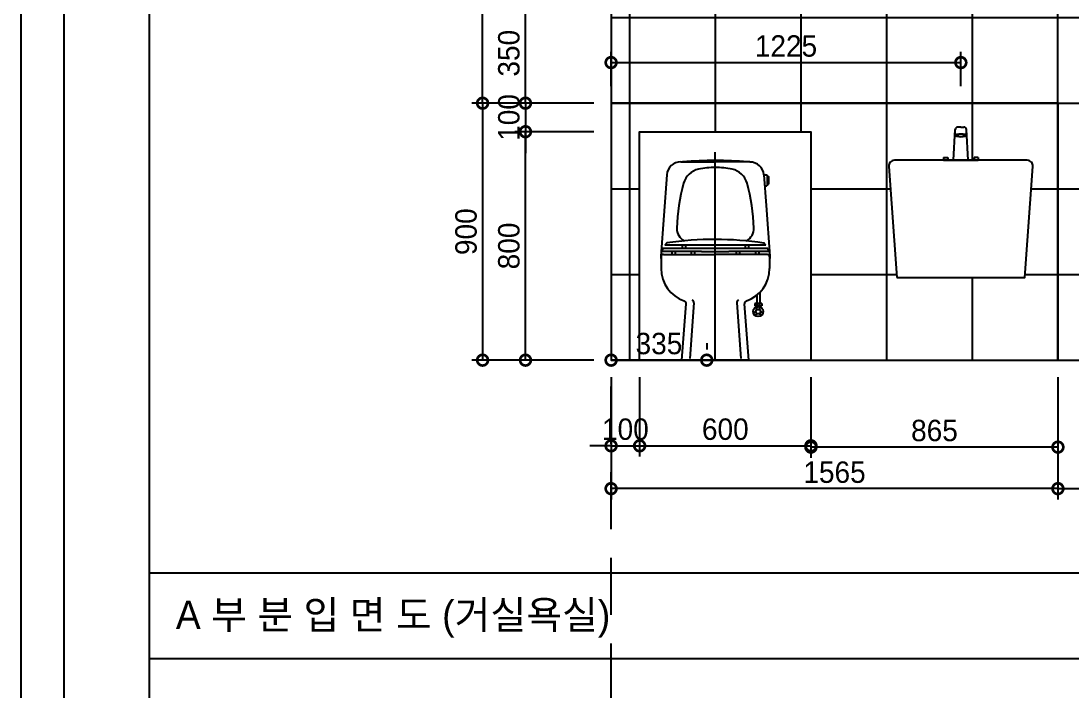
# Model space of a CAD drawing. Header units: inches. Extents: x 88414 to 587042, y -693500 to 27778.
# Drawn here: x 154536 to 158214, y -12120 to -9773 of the extents above; entities that cross this region are included whole.
import ezdxf
from ezdxf.enums import TextEntityAlignment as Align

# ---------------------------------------------------------------- set-up
doc = ezdxf.new("R2010")
doc.units = ezdxf.units.IN
doc.header["$LTSCALE"] = 50
doc.header["$MEASUREMENT"] = 0
doc.linetypes.add('DH-HID2', pattern=[1.2, 0.8, -0.4])
for name, color, linetype in [('0-ELC TEXT', 7, 'Continuous'), ('02-WAL', 2, 'Continuous'), ('03-WAL NEW', 3, 'Continuous'), ('06-LIGHT', 4, 'Continuous'), ('07-DIM', 5, 'Continuous'), ('08-HAT', 8, 'Continuous'), ('3.기호.계단선', 30, 'Continuous'), ('CO-BATH', 6, 'Continuous'), ('F-SYM', 7, 'Continuous'), ('FORM(YOURNAME)-11', 1, 'Continuous'), ('HA', 7, 'Continuous'), ('면적', 3, 'Continuous')]:
    doc.layers.add(name, color=color, linetype=linetype)
doc.styles.add('YOURNAME', font='HY울릉도M.TTF')
doc.styles.add('스타일1', font='HY울릉도M.TTF')
doc.styles.add('코레일둥고', font='Korail_Round_Gothic_Medium.ttf')
doc.dimstyles.new('30', dxfattribs={"dimscale": 30, "dimtxt": 2.5, "dimasz": 2.5, "dimexe": 1.25, "dimexo": 2, "dimtad": 1, "dimdec": 0, "dimtxsty": '스타일1', "dimblk": 'DOTSMALL', "dimcen": 2.5, "dimclrd": 1, "dimclre": 1, "dimclrt": 7, "dimadec": 0, "dimazin": 0, "dimtfac": 1, "dimtdec": 0, "dimtix": 1, "dimtmove": 0, "dimatfit": 3, "dimldrblk": 'DOTSMALL', "dimfxl": 0, "dimarcsym": 0})
pattern_1 = [(0, (158168.25, -10060.75), (0, 300), [])]
pattern_2 = [(90, (158168.25, -10060.75), (-300, 2e-14), [])]

# ---------------------------------------------------------------- blocks, each defined once
blk = doc.blocks.new('FORM-PLAN')
at = {"layer": 'Defpoints', "color": 158}
for points in [[(-71444, -2285), (10556, -2285), (10556, 55115), (-71444, 55115)], [(-69444, 53115), (-64, 53115), (-64, 1215), (-69444, 1215)]]:
    blk.add_lwpolyline(points, close=True, dxfattribs=at)
at = {"layer": 'FORM(YOURNAME)-11', "color": 250}
blk.add_lwpolyline([(-72444, -3285), (11556, -3285), (11556, 56115), (-72444, 56115)], close=True, dxfattribs=at)
at = {"layer": 'FORM(YOURNAME)-11', "color": 3, "style": 'YOURNAME'}
for tag, height, p in [('1', 450, (9905, 18188)), ('2', 450, (9905, 17544)), ('3', 450, (9905, 16257)), ('4', 450, (9905, 14326)), ('5', 515, (9905, 12009)), ('6', 515, (9905, 9757)), ('7', 515, (9905, 7504)), ('8', 515, (9905, 5252)), ('9', 515, (9905, 2999)), ('10', 515, (5655, 811)), ('11', 515, (9905, 747)), ('12', 515, (5655, -1441)), ('13', 515, (9905, -1441))]:
    blk.add_attdef(tag, text='', height=height, dxfattribs=at).set_placement(p, align=Align.MIDDLE_RIGHT)
blk = doc.blocks.new('*U460')
at = {"layer": 'F-SYM', "xscale": 0.15, "yscale": 0.15, "zscale": 0.15}
blk.add_blockref('FORM-PLAN', (165403.1, -16081.8), dxfattribs=at)
blk = doc.blocks.new('A$C1B8B0607')
at = {"layer": 'HA', "color": 8, "linetype": 'Continuous', "ltscale": 25}
blk.add_line((460, 0), (460, 727.9), dxfattribs=at)
at = {"layer": 'HA', "color": 6, "linetype": 'Continuous', "ltscale": 25}
for p, q in [((338.9, 694.3), (460, 694.3)), ((581.1, 694.3), (460, 694.3)), ((290.1, 648.9), (268.9, 364)), ((634.9, 649.1), (629.9, 649.1)), ((629.9, 648.9), (637.9, 541.8)), ((634.9, 649.1), (640.1, 649)), ((640.1, 649), (641.8, 647.4)), ((641.8, 647.4), (641.5, 611.9)), ((641.7, 644.7), (644.8, 644.6)), ((644.8, 644.6), (646.4, 643)), ((646.4, 643), (646.2, 616.1)), ((634.6, 610.5), (632.9, 608.3)), ((634.6, 610.5), (640, 610.4)), ((641.5, 611.9), (640, 610.4)), ((641.5, 614.6), (644.5, 614.5)), ((644.5, 614.5), (646.2, 616.1)), ((637.9, 541.8), (651.1, 364)), ((411.6, 380.2), (271, 380.2)), ((411.6, 390.8), (276, 390.8)), ((278, 370), (460, 370)), ((278, 370), (460, 370)), ((636.6, 402.3), (283.4, 402.3)), ((307.3, 380.2), (307.3, 370)), ((319, 380.2), (319, 370)), ((343.9, 402.3), (343.9, 390.8)), ((355.6, 402.3), (355.6, 390.8)), ((375.6, 380.2), (375.6, 370)), ((387.2, 380.2), (387.2, 370)), ((507.5, 390.8), (411.6, 390.8)), ((411.6, 380.2), (507.5, 380.2)), ((642, 370), (460, 370)), ((642, 370), (460, 370)), ((644, 390.8), (507.5, 390.8)), ((649, 380.2), (507.5, 380.2)), ((532.8, 380.2), (532.8, 370)), ((544.4, 380.2), (544.4, 370)), ((564.4, 402.3), (564.4, 390.8)), ((576.1, 402.3), (576.1, 390.8)), ((601, 380.2), (601, 370)), ((612.7, 380.2), (612.7, 370)), ((268.9, 364), (270, 346)), ((270, 362), (270, 320.8)), ((651.1, 364), (650, 346)), ((650, 362), (650, 320.8)), ((605.4, 227.5), (605.4, 197.9)), ((616.1, 237.3), (616.1, 197.9)), ((343, 0), (358.1, 197)), ((384.7, 200.3), (370.4, 6)), ((535.3, 200.3), (549.6, 6)), ((577, 0), (561.9, 197)), ((623.1, 197.9), (598.7, 197.9)), ((598.7, 197.9), (598.7, 190.4)), ((623.1, 190.4), (598.7, 190.4)), ((605.4, 190.4), (605.4, 187)), ((606.3, 190.4), (606.3, 197.9)), ((615.1, 190.4), (615.1, 197.9)), ((616.1, 190.4), (616.1, 186.5)), ((623.1, 197.9), (623.1, 190.4)), ((577, 0), (343, 0))]:
    blk.add_line(p, q, dxfattribs=at)
for radius in [17.6, 7.81]:
    blk.add_circle((610, 170), radius, dxfattribs=at)
for centre, radius, start, end in [((461.6, -770.8), 1470, 90.0609, 94.4856), ((458.4, -770.8), 1470, 89.9408, 90.0592), ((461.6, -770.8), 1470, 89.9408, 90.0592), ((458.4, -770.8), 1470, 85.5144, 89.9391), ((338.9, 645.4), 48.9, 90, 175.8771), ((346.9, 690.8), 3.92, 94.4856, 119.9222), ((414.9, 601.5), 68.6, 101.5389, 164.8158), ((460, 380.7), 293.9, 90, 101.5413), ((460, 380.7), 294, 90.0054, 101.5389), ((460, 380.6), 294, 78.4627, 90), ((460, 380.7), 294, 78.4611, 89.9946), ((505.1, 601.5), 68.6, 15.1842, 78.4611), ((573.1, 690.8), 3.92, 60.0778, 85.5144), ((581.1, 644.6), 49.3, 5.0549, 90), ((1010.8, 439.8), 686, 164.8158, 178.0859), ((-90.8, 439.8), 686, 1.9141, 15.1842), ((374.1, 461.1), 49, 178.0859, 242.0862), ((545.9, 461.1), 49, 298.9728, 1.9141), ((362.2, 343.6), 98.3, 137.1317, 143.3151), ((459, -741.3), 1164.1, 81.542, 98.3393), ((557.8, 343.6), 98.3, 36.6849, 42.5888), ((278, 362.1), 7.97, 90, 180.4279), ((362.2, 343.6), 98.3, 151.2667, 158.0974), ((642, 362.1), 7.94, 359.1442, 90), ((557.8, 343.6), 98.3, 21.9025, 28.7333), ((390, 320.8), 120, 179.9996, 251.2064), ((530, 320.8), 120, 288.7936, 0.0004), ((348.1, 197.8), 10, 355.6201, 71.2064), ((374.8, 202.1), 10, 349.7755, 62.8711), ((545.2, 202.1), 10, 117.1289, 190.2245), ((571.9, 197.8), 10, 108.7936, 184.38), ((610, 182.9), 4.74, 357.4414, 182.5649), ((598.8, 163.6), 4.74, 117.4414, 302.5649), ((589.3, 182), 16, 297.4414, 2.5649), ((610, 146.1), 16, 57.4414, 122.5649), ((630.7, 182), 16, 177.4414, 242.5649), ((621.2, 163.6), 4.74, 237.4414, 62.5649)]:
    blk.add_arc(centre, radius, start, end, dxfattribs=at)
blk = doc.blocks.new('_DOTSMALL')
at = {"color": 0, "linetype": 'ByBlock', "const_width": 0.5}
blk.add_lwpolyline([(-0.0625, 0, 1), (0.0625, 0, 1)], format="xyb", close=True, dxfattribs=at)
blk = doc.blocks.new('*D437')
at = {"layer": '07-DIM', "color": 1, "lineweight": -2}
for p, q in [((158168.2, -11020.8), (158168.2, -11448.2)), ((158918.2, -11020.8), (158918.2, -11448.2)), ((158168.2, -11410.8), (158918.2, -11410.8))]:
    blk.add_line(p, q, dxfattribs=at)
at = {"layer": 'Defpoints', "color": 0}
for p in [(158168.2, -10960.8), (158918.2, -10960.8), (158918.2, -11410.8)]:
    blk.add_point(p, dxfattribs=at)
at = {"layer": '07-DIM', "color": 1, "lineweight": -2, "xscale": 75, "yscale": 75, "zscale": 75, "rotation": 180}
blk.add_blockref('_DOTSMALL', (158168.2, -11410.8), dxfattribs=at)
at = {"layer": '07-DIM', "color": 1, "lineweight": -2, "xscale": 75, "yscale": 75, "zscale": 75}
blk.add_blockref('_DOTSMALL', (158918.2, -11410.8), dxfattribs=at)
at = {"layer": '07-DIM', "color": 7, "insert": (158543.2, -11353), "char_height": 75, "attachment_point": 5, "style": '스타일1'}
blk.add_mtext('750', dxfattribs=at)
blk = doc.blocks.new('*D402')
at = {"layer": '07-DIM', "color": 1, "lineweight": -2}
for p, q in [((157303.2, -11020.8), (157303.2, -11302.9)), ((158168.2, -11020.8), (158168.2, -11302.9)), ((158168.2, -11265.4), (157303.2, -11265.4))]:
    blk.add_line(p, q, dxfattribs=at)
at = {"layer": 'Defpoints', "color": 0}
for p in [(157303.2, -10960.8), (158168.2, -10960.8), (157303.2, -11265.4)]:
    blk.add_point(p, dxfattribs=at)
at = {"layer": '07-DIM', "color": 1, "lineweight": -2, "xscale": 75, "yscale": 75, "zscale": 75, "rotation": 180}
blk.add_blockref('_DOTSMALL', (157303.2, -11265.4), dxfattribs=at)
at = {"layer": '07-DIM', "color": 1, "lineweight": -2, "xscale": 75, "yscale": 75, "zscale": 75}
blk.add_blockref('_DOTSMALL', (158168.2, -11265.4), dxfattribs=at)
at = {"layer": '07-DIM', "color": 7, "insert": (157735.8, -11207.6), "char_height": 75, "attachment_point": 5, "style": '스타일1'}
blk.add_mtext('865', dxfattribs=at)
blk = doc.blocks.new('*D438')
at = {"layer": '07-DIM', "color": 1, "lineweight": -2}
for p, q in [((156603.2, -11020.8), (156603.2, -11448.3)), ((158168.2, -11020.8), (158168.2, -11448.3)), ((158168.2, -11410.8), (156603.2, -11410.8))]:
    blk.add_line(p, q, dxfattribs=at)
at = {"layer": 'Defpoints', "color": 0}
for p in [(156603.2, -10960.8), (158168.2, -10960.8), (156603.2, -11410.8)]:
    blk.add_point(p, dxfattribs=at)
at = {"layer": '07-DIM', "color": 1, "lineweight": -2, "xscale": 75, "yscale": 75, "zscale": 75, "rotation": 180}
blk.add_blockref('_DOTSMALL', (156603.2, -11410.8), dxfattribs=at)
at = {"layer": '07-DIM', "color": 1, "lineweight": -2, "xscale": 75, "yscale": 75, "zscale": 75}
blk.add_blockref('_DOTSMALL', (158168.2, -11410.8), dxfattribs=at)
at = {"layer": '07-DIM', "color": 7, "insert": (157385.8, -11353.6), "char_height": 75, "attachment_point": 5, "style": '스타일1'}
blk.add_mtext('1565', dxfattribs=at)
blk = doc.blocks.new('*D441')
at = {"layer": '07-DIM', "color": 1, "lineweight": -2}
for p, q in [((156603.2, -11020.8), (156603.2, -11298.2)), ((156703.2, -11020.8), (156703.2, -11298.2)), ((156603.2, -11260.8), (156528.2, -11260.8)), ((156603.2, -11260.8), (156703.2, -11260.8)), ((156703.2, -11260.8), (156778.2, -11260.8))]:
    blk.add_line(p, q, dxfattribs=at)
at = {"layer": 'Defpoints', "color": 0}
for p in [(156603.2, -10960.8), (156703.2, -10960.8), (156703.2, -11260.8)]:
    blk.add_point(p, dxfattribs=at)
at = {"layer": '07-DIM', "color": 1, "lineweight": -2, "xscale": 75, "yscale": 75, "zscale": 75}
blk.add_blockref('_DOTSMALL', (156603.2, -11260.8), dxfattribs=at)
at = {"layer": '07-DIM', "color": 1, "lineweight": -2, "xscale": 75, "yscale": 75, "zscale": 75, "rotation": 180}
blk.add_blockref('_DOTSMALL', (156703.2, -11260.8), dxfattribs=at)
at = {"layer": '07-DIM', "color": 7, "insert": (156653.2, -11203), "char_height": 75, "attachment_point": 5, "style": '스타일1'}
blk.add_mtext('100', dxfattribs=at)
blk = doc.blocks.new('*D403')
at = {"layer": '07-DIM', "color": 1, "lineweight": -2}
for p, q in [((156703.2, -11020.8), (156703.2, -11298.3)), ((157303.2, -11020.8), (157303.2, -11298.3)), ((156703.2, -11260.8), (157303.2, -11260.8))]:
    blk.add_line(p, q, dxfattribs=at)
at = {"layer": 'Defpoints', "color": 0}
for p in [(156703.2, -10960.8), (157303.2, -10960.8), (157303.2, -11260.8)]:
    blk.add_point(p, dxfattribs=at)
at = {"layer": '07-DIM', "color": 1, "lineweight": -2, "xscale": 75, "yscale": 75, "zscale": 75, "rotation": 180}
blk.add_blockref('_DOTSMALL', (156703.2, -11260.8), dxfattribs=at)
at = {"layer": '07-DIM', "color": 1, "lineweight": -2, "xscale": 75, "yscale": 75, "zscale": 75}
blk.add_blockref('_DOTSMALL', (157303.2, -11260.8), dxfattribs=at)
at = {"layer": '07-DIM', "color": 7, "insert": (157003.2, -11203), "char_height": 75, "attachment_point": 5, "style": '스타일1'}
blk.add_mtext('600', dxfattribs=at)
blk = doc.blocks.new('*D418')
at = {"layer": '07-DIM', "color": 1, "lineweight": -2}
for p, q in [((156543.3, -10060.8), (156115.7, -10060.8)), ((156153.2, -10060.8), (156153.2, -10960.8)), ((156543.3, -10960.8), (156115.7, -10960.8))]:
    blk.add_line(p, q, dxfattribs=at)
at = {"layer": 'Defpoints', "color": 0}
for p in [(156603.3, -10060.8), (156153.2, -10960.8), (156603.3, -10960.8)]:
    blk.add_point(p, dxfattribs=at)
at = {"layer": '07-DIM', "color": 1, "lineweight": -2, "xscale": 75, "yscale": 75, "zscale": 75}
for p, rotation in [((156153.2, -10060.8), 90), ((156153.2, -10960.8), 270)]:
    blk.add_blockref('_DOTSMALL', p, dxfattribs=dict(at, rotation=rotation))
at = {"layer": '07-DIM', "color": 7, "insert": (156095.5, -10510.8), "char_height": 75, "attachment_point": 5, "rotation": 90, "style": '스타일1'}
blk.add_mtext('900', dxfattribs=at)
blk = doc.blocks.new('*D419')
at = {"layer": '07-DIM', "color": 1, "lineweight": -2}
for p, q in [((156303.3, -10060.8), (156303.3, -9985.8)), ((156543.3, -10060.8), (156265.8, -10060.8)), ((156303.3, -10060.8), (156303.3, -10160.7)), ((156543.3, -10160.7), (156265.8, -10160.7)), ((156303.3, -10160.7), (156303.3, -10235.7))]:
    blk.add_line(p, q, dxfattribs=at)
at = {"layer": 'Defpoints', "color": 0}
for p in [(156603.3, -10060.8), (156303.3, -10160.7), (156603.3, -10160.7)]:
    blk.add_point(p, dxfattribs=at)
at = {"layer": '07-DIM', "color": 1, "lineweight": -2, "xscale": 75, "yscale": 75, "zscale": 75}
for p, rotation in [((156303.3, -10060.8), 270), ((156303.3, -10160.7), 90)]:
    blk.add_blockref('_DOTSMALL', p, dxfattribs=dict(at, rotation=rotation))
at = {"layer": '07-DIM', "color": 7, "insert": (156245.5, -10110.8), "char_height": 75, "attachment_point": 5, "rotation": 90, "style": '스타일1'}
blk.add_mtext('100', dxfattribs=at)
blk = doc.blocks.new('*D420')
at = {"layer": '07-DIM', "color": 1, "lineweight": -2}
for p, q in [((156543.3, -10160.7), (156265.8, -10160.7)), ((156303.3, -10960.8), (156303.3, -10160.7)), ((156543.3, -10960.8), (156265.8, -10960.8))]:
    blk.add_line(p, q, dxfattribs=at)
at = {"layer": 'Defpoints', "color": 0}
for p in [(156303.3, -10160.7), (156603.3, -10160.7), (156603.3, -10960.8)]:
    blk.add_point(p, dxfattribs=at)
at = {"layer": '07-DIM', "color": 1, "lineweight": -2, "xscale": 75, "yscale": 75, "zscale": 75}
for p, rotation in [((156303.3, -10160.7), 90), ((156303.3, -10960.8), 270)]:
    blk.add_blockref('_DOTSMALL', p, dxfattribs=dict(at, rotation=rotation))
at = {"layer": '07-DIM', "color": 7, "insert": (156245.5, -10560.8), "char_height": 75, "attachment_point": 5, "rotation": 90, "style": '스타일1'}
blk.add_mtext('800', dxfattribs=at)
blk = doc.blocks.new('*D421')
at = {"layer": '07-DIM', "color": 1, "lineweight": -2}
for p, q in [((156543.3, -9710.8), (156265.8, -9710.8)), ((156303.3, -10060.8), (156303.3, -9710.8)), ((156543.3, -10060.8), (156265.8, -10060.8))]:
    blk.add_line(p, q, dxfattribs=at)
at = {"layer": 'Defpoints', "color": 0}
for p in [(156303.3, -9710.8), (156603.3, -9710.8), (156603.3, -10060.8)]:
    blk.add_point(p, dxfattribs=at)
at = {"layer": '07-DIM', "color": 1, "lineweight": -2, "xscale": 75, "yscale": 75, "zscale": 75}
for p, rotation in [((156303.3, -9710.8), 90), ((156303.3, -10060.8), 270)]:
    blk.add_blockref('_DOTSMALL', p, dxfattribs=dict(at, rotation=rotation))
at = {"layer": '07-DIM', "color": 7, "insert": (156245.5, -9885.8), "char_height": 75, "attachment_point": 5, "rotation": 90, "style": '스타일1'}
blk.add_mtext('350', dxfattribs=at)
blk = doc.blocks.new('*D424')
at = {"layer": '07-DIM', "color": 1, "lineweight": -2}
for p, q in [((156543.3, -8860.8), (156115.7, -8860.8)), ((156153.2, -10060.8), (156153.2, -8860.8)), ((156543.3, -10060.8), (156115.7, -10060.8))]:
    blk.add_line(p, q, dxfattribs=at)
at = {"layer": 'Defpoints', "color": 0}
for p in [(156153.2, -8860.8), (156603.3, -8860.8), (156603.3, -10060.8)]:
    blk.add_point(p, dxfattribs=at)
at = {"layer": '07-DIM', "color": 1, "lineweight": -2, "xscale": 75, "yscale": 75, "zscale": 75}
for p, rotation in [((156153.2, -8860.8), 90), ((156153.2, -10060.8), 270)]:
    blk.add_blockref('_DOTSMALL', p, dxfattribs=dict(at, rotation=rotation))
at = {"layer": '07-DIM', "color": 7, "insert": (156095.5, -9460.8), "char_height": 75, "attachment_point": 5, "rotation": 90, "style": '스타일1'}
blk.add_mtext('1200', dxfattribs=at)
blk = doc.blocks.new('*D431')
at = {"layer": '06-LIGHT', "color": 1, "lineweight": -2}
for p, q in [((156603.2, -10000.8), (156603.2, -9881)), ((157828.2, -10000.8), (157828.2, -9881)), ((156603.2, -9918.5), (157828.2, -9918.5))]:
    blk.add_line(p, q, dxfattribs=at)
at = {"layer": 'Defpoints', "color": 0}
for p in [(157828.2, -9918.5), (156603.2, -10060.8), (157828.2, -10060.8)]:
    blk.add_point(p, dxfattribs=at)
at = {"layer": '06-LIGHT', "color": 1, "lineweight": -2, "xscale": 75, "yscale": 75, "zscale": 75, "rotation": 180}
blk.add_blockref('_DOTSMALL', (156603.2, -9918.5), dxfattribs=at)
at = {"layer": '06-LIGHT', "color": 1, "lineweight": -2, "xscale": 75, "yscale": 75, "zscale": 75}
blk.add_blockref('_DOTSMALL', (157828.2, -9918.5), dxfattribs=at)
at = {"layer": '06-LIGHT', "color": 7, "insert": (157215.8, -9860.9), "char_height": 75, "attachment_point": 5, "style": '스타일1'}
blk.add_mtext('1225', dxfattribs=at)
blk = doc.blocks.new('*D445')
at = {"layer": '06-LIGHT', "color": 1, "lineweight": -2}
for p, q in [((156603.2, -10900.8), (156603.2, -10923.2)), ((156938.2, -10900.8), (156938.2, -10923.2)), ((156938.2, -10960.8), (156603.2, -10960.8))]:
    blk.add_line(p, q, dxfattribs=at)
at = {"layer": 'Defpoints', "color": 0}
for p in [(156603.2, -10960.8), (156603.2, -10960.8), (156938.2, -10960.8)]:
    blk.add_point(p, dxfattribs=at)
at = {"layer": '06-LIGHT', "color": 1, "lineweight": -2, "xscale": 75, "yscale": 75, "zscale": 75, "rotation": 180}
blk.add_blockref('_DOTSMALL', (156603.2, -10960.8), dxfattribs=at)
at = {"layer": '06-LIGHT', "color": 1, "lineweight": -2, "xscale": 75, "yscale": 75, "zscale": 75}
blk.add_blockref('_DOTSMALL', (156938.2, -10960.8), dxfattribs=at)
at = {"layer": '06-LIGHT', "color": 7, "insert": (156770.8, -10903), "char_height": 75, "attachment_point": 5, "style": '스타일1'}
blk.add_mtext('335', dxfattribs=at)

msp = doc.modelspace()

# ---------------------------------------------------------------- hatches: boundary and pattern name
at = {"layer": '면적'}
h = msp.add_hatch(dxfattribs=at)
h.set_pattern_fill('_USER', color=8, scale=300, angle=90, pattern_type=0)
h.set_pattern_definition(pattern_2)
h.paths.add_polyline_path([(158918.25, -8860.75), (156603.25, -8860.75), (156603.25, -10060.75), (158168.25, -10060.75), (158168.25, -10960.75), (158918.25, -10960.75)])
h.paths.add_polyline_path([(157853.25, -9710.75), (156653.25, -9710.75), (156653.25, -8910.75), (157853.25, -8910.75)], flags=16)
edge = h.paths.add_edge_path(flags=16)
edge.add_line((158543.25, -9538.772), (158550.157, -9533.25))
edge.add_line((158550.157, -9533.25), (158562.25, -9533.25))
edge.add_line((158562.25, -9533.25), (158562.25, -9221.914))
edge.add_line((158562.25, -9221.914), (158558.991, -9221.914))
edge.add_line((158558.991, -9221.914), (158558.659, -9217.303))
edge.add_line((158558.659, -9217.303), (158550.157, -9217.303))
edge.add_line((158550.157, -9217.303), (158543.25, -9211.78))
edge.add_line((158543.25, -9211.78), (158543.25, -9167.825))
edge.add_line((158543.25, -9167.825), (158550.157, -9162.303))
edge.add_line((158550.157, -9162.303), (158554.25, -9162.303))
edge.add_line((158554.25, -9162.303), (158554.25, -9049.893))
edge.add_arc((158568.25, -9009.434), 42.813, 230.033787, 250.912769, ccw=False)
edge.add_arc((158585.75, -9032.246), 46.098, 139.398705, 192.528808, ccw=False)
edge.add_line((158550.75, -9002.246), (158585.75, -9002.246))
edge.add_arc((158550.75, -9032.246), 46.098, -12.528808, 40.601295, ccw=False)
edge.add_arc((158568.25, -9009.434), 42.813, 289.087231, 309.966213, ccw=False)
edge.add_line((158582.25, -9049.893), (158582.25, -9162.303))
edge.add_line((158582.25, -9162.303), (158586.343, -9162.303))
edge.add_line((158586.343, -9162.303), (158593.25, -9167.825))
edge.add_line((158593.25, -9167.825), (158593.25, -9211.78))
edge.add_line((158593.25, -9211.78), (158586.343, -9217.303))
edge.add_line((158586.343, -9217.303), (158577.841, -9217.303))
edge.add_line((158577.841, -9217.303), (158577.509, -9221.914))
edge.add_line((158577.509, -9221.914), (158574.25, -9221.914))
edge.add_line((158574.25, -9221.914), (158574.25, -9533.25))
edge.add_line((158574.25, -9533.25), (158586.343, -9533.25))
edge.add_line((158586.343, -9533.25), (158593.25, -9538.772))
edge.add_line((158593.25, -9538.772), (158593.25, -9582.728))
edge.add_line((158593.25, -9582.728), (158586.343, -9588.25))
edge.add_line((158586.343, -9588.25), (158574.25, -9588.25))
edge.add_line((158574.25, -9588.25), (158574.25, -9630.027))
edge.add_arc((158074.25, -9630.027), 500, -13.26578, 0, ccw=False)
edge.add_spline(control_points=[(158560.908, -9744.761), (158550.691, -9788.097), (158540.323, -9831.911), (158529.458, -9877.301)], knot_values=[61.83551589, 61.83551589, 61.83551589, 61.83551589, 203.27733463, 203.27733463, 203.27733463, 203.27733463], degree=3, periodic=0)
edge.add_line((158529.458, -9877.301), (158643.25, -9877.301))
edge.add_line((158643.25, -9877.301), (158643.25, -9890.301))
edge.add_line((158643.25, -9890.301), (158647.25, -9890.301))
edge.add_line((158647.25, -9890.301), (158647.25, -9877.301))
edge.add_line((158647.25, -9877.301), (158658.876, -9877.301))
edge.add_line((158658.876, -9877.301), (158658.876, -9875.126))
edge.add_line((158658.876, -9875.126), (158667.761, -9875.126))
edge.add_line((158667.761, -9875.126), (158693.25, -9877.301))
edge.add_line((158693.25, -9877.301), (158693.25, -9920.301))
edge.add_line((158693.25, -9920.301), (158647.25, -9920.301))
edge.add_line((158647.25, -9920.301), (158647.25, -9907.301))
edge.add_line((158647.25, -9907.301), (158643.25, -9907.301))
edge.add_line((158643.25, -9907.301), (158643.25, -9920.301))
edge.add_line((158643.25, -9920.301), (158653.159, -9942.486))
edge.add_arc((158655.563, -9972.39), 30, -226.46074, 94.596819, ccw=False)
edge.add_line((158634.898, -9950.643), (158621.346, -9920.301))
edge.add_line((158621.346, -9920.301), (158610.891, -9920.301))
edge.add_arc((158610.891, -9928.301), 8, 90, 180)
edge.add_line((158602.891, -9928.301), (158602.891, -9955.75))
edge.add_line((158602.891, -9955.75), (158608.25, -9955.75))
edge.add_line((158608.25, -9955.75), (158608.25, -9965.75))
edge.add_line((158608.25, -9965.75), (158602.891, -9965.75))
edge.add_arc((158568.25, -9960.75), 35, 323.213211, 351.786789, ccw=False)
edge.add_line((158596.28, -9981.709), (158600.07, -9985.499))
edge.add_line((158600.07, -9985.499), (158592.999, -9992.57))
edge.add_line((158592.999, -9992.57), (158592.999, -10013.202))
edge.add_line((158592.999, -10013.202), (158589.697, -10027.262))
edge.add_line((158589.697, -10027.262), (158584.25, -10027.262))
edge.add_line((158584.25, -10027.262), (158584.25, -10039.551))
edge.add_line((158584.25, -10039.551), (158573.554, -10039.551))
edge.add_line((158573.554, -10039.551), (158573.554, -10182.625))
edge.add_spline(control_points=[(158573.554, -10182.625), (158573.425, -10182.983), (158573.295, -10183.342), (158572.281, -10186.142), (158571.373, -10188.631), (158567.664, -10193.617), (158565.894, -10196.114), (158562.766, -10201.045), (158561.567, -10203.48), (158559.333, -10207.378), (158558.39, -10208.879), (158556.317, -10211.806), (158555.186, -10213.232), (158552.668, -10215.96), (158551.279, -10217.263), (158548.718, -10219.241), (158547.634, -10219.977), (158545.908, -10220.978), (158545.315, -10221.295), (158544.099, -10221.888), (158543.471, -10222.166), (158542.09, -10222.718), (158541.334, -10222.981), (158539.468, -10223.547), (158538.354, -10223.811), (158534.925, -10224.427), (158532.624, -10224.565), (158528.118, -10224.432), (158525.91, -10224.162), (158520.672, -10223.146), (158517.685, -10222.247), (158511.853, -10220.021), (158509.009, -10218.692), (158502.188, -10215.013), (158498.297, -10212.478), (158490.974, -10206.951), (158487.544, -10203.96), (158479.806, -10196.165), (158475.881, -10191.176), (158469.396, -10180.726), (158466.838, -10175.269), (158462.941, -10164.104), (158461.6, -10158.397), (158459.9, -10146.883), (158459.54, -10141.074), (158459.566, -10127.111), (158460.304, -10118.94), (158462.665, -10102.64), (158464.289, -10094.509), (158467.172, -10081.771), (158468.299, -10077.115), (158470.024, -10070.192), (158470.605, -10067.894), (158471.766, -10063.321), (158472.346, -10061.05), (158473.664, -10055.874), (158474.402, -10052.971), (158476.391, -10045.138), (158477.635, -10040.225), (158480.464, -10029.018), (158482.043, -10022.741), (158484.85, -10011.547), (158486.083, -10006.614), (158487.307, -10001.706)], knot_values=[330.46851329, 330.46851329, 330.46851329, 330.46851329, 331.43196479, 331.43196479, 337.96637944, 337.96637944, 344.5007941, 344.5007941, 351.03520875, 351.03520875, 355.24329716, 355.24329716, 359.45138556, 359.45138556, 363.65947396, 363.65947396, 366.42419584, 366.42419584, 367.80655678, 367.80655678, 369.18891772, 369.18891772, 370.82552969, 370.82552969, 373.2172339, 373.2172339, 378.21051127, 378.21051127, 383.20378864, 383.20378864, 390.29644763, 390.29644763, 397.38910663, 397.38910663, 407.76904617, 407.76904617, 418.1489857, 418.1489857, 433.64243434, 433.64243434, 449.13588298, 449.13588298, 464.62933162, 464.62933162, 480.12278026, 480.12278026, 501.77083289, 501.77083289, 523.41888552, 523.41888552, 535.9959289, 535.9959289, 542.28445059, 542.28445059, 548.57297228, 548.57297228, 556.66195434, 556.66195434, 570.47028204, 570.47028204, 588.32448345, 588.32448345, 602.51930784, 602.51930784, 602.51930784, 602.51930784], degree=3, periodic=0)
edge.add_arc((158480.937, -9972.39), 30, 85.403181, 282.258672, ccw=False)
edge.add_line((158483.341, -9942.486), (158493.25, -9920.301))
edge.add_line((158493.25, -9920.301), (158493.25, -9877.301))
edge.add_line((158493.25, -9877.301), (158517.65, -9877.301))
edge.add_spline(control_points=[(158517.65, -9877.301), (158526.491, -9840.299), (158534.945, -9804.298), (158545.261, -9760.014), (158547.282, -9751.321), (158549.296, -9742.646)], knot_values=[62.30888127, 62.30888127, 62.30888127, 62.30888127, 177.5159126, 177.5159126, 205.75799716, 205.75799716, 205.75799716, 205.75799716], degree=3, periodic=0)
edge.add_arc((158062.25, -9629.57), 500, 346.929315, 360)
edge.add_line((158562.25, -9629.57), (158562.25, -9588.25))
edge.add_line((158562.25, -9588.25), (158550.157, -9588.25))
edge.add_line((158550.157, -9588.25), (158543.25, -9582.728))
edge.add_line((158543.25, -9582.728), (158543.25, -9538.772))
h.paths.add_polyline_path([(158490.067, -9976.468, -0.8092926), (158470.937, -9972.39, -1), (158490.937, -9972.39, -0.1054044), (158490.067, -9976.468), (158502.611, -9948.385, -0.67532639), (158484.019, -9949.098), (158483.976, -9949.123), (158484.474, -9949.99, -0.13101439), (158483.143, -9944.998, -1), (158503.2, -9944.998, -0.08633558), (158502.611, -9948.385)], flags=0)
h.paths.add_polyline_path([(158543.501, -10012.276, 0.0584036), (158543.718, -10014.126), (158543.284, -10012.276)], flags=0)
h.paths.add_polyline_path([(158653.357, -9944.998, -1), (158633.3, -9944.998, -1)], flags=0)
h.paths.add_polyline_path([(158665.563, -9972.39, -1), (158645.563, -9972.39, -1)], flags=0)
h.paths.add_polyline_path([(158581.233, -10612.473), (158581.233, -10316.917), (158441.469, -10316.917), (158441.469, -10612.473)], flags=24)
h.paths.add_polyline_path([(157063.977, -9931.682), (157359.533, -9931.682), (157359.533, -9791.919), (157063.977, -9791.919)], flags=24)
h = msp.add_hatch(dxfattribs=at)
h.set_pattern_fill('_USER', color=8, scale=300, pattern_type=0)
h.set_pattern_definition(pattern_1)
h.paths.add_polyline_path([(158918.25, -8860.75), (156603.25, -8860.75), (156603.25, -10060.75), (158168.25, -10060.75), (158168.25, -10960.75), (158918.25, -10960.75)])
h.paths.add_polyline_path([(157853.25, -9710.75), (156653.25, -9710.75), (156653.25, -8910.75), (157853.25, -8910.75)], flags=16)
edge = h.paths.add_edge_path(flags=16)
edge.add_line((158543.25, -9582.728), (158543.25, -9538.772))
edge.add_line((158543.25, -9538.772), (158550.157, -9533.25))
edge.add_line((158550.157, -9533.25), (158562.25, -9533.25))
edge.add_line((158562.25, -9533.25), (158562.25, -9221.914))
edge.add_line((158562.25, -9221.914), (158558.991, -9221.914))
edge.add_line((158558.991, -9221.914), (158558.659, -9217.303))
edge.add_line((158558.659, -9217.303), (158550.157, -9217.303))
edge.add_line((158550.157, -9217.303), (158543.25, -9211.78))
edge.add_line((158543.25, -9211.78), (158543.25, -9167.825))
edge.add_line((158543.25, -9167.825), (158550.157, -9162.303))
edge.add_line((158550.157, -9162.303), (158554.25, -9162.303))
edge.add_line((158554.25, -9162.303), (158554.25, -9049.893))
edge.add_arc((158568.25, -9009.434), 42.813, 230.033787, 250.912769, ccw=False)
edge.add_arc((158585.75, -9032.246), 46.098, 139.398705, 192.528808, ccw=False)
edge.add_line((158550.75, -9002.246), (158585.75, -9002.246))
edge.add_arc((158550.75, -9032.246), 46.098, -12.528808, 40.601295, ccw=False)
edge.add_arc((158568.25, -9009.434), 42.813, 289.087231, 309.966213, ccw=False)
edge.add_line((158582.25, -9049.893), (158582.25, -9162.303))
edge.add_line((158582.25, -9162.303), (158586.343, -9162.303))
edge.add_line((158586.343, -9162.303), (158593.25, -9167.825))
edge.add_line((158593.25, -9167.825), (158593.25, -9211.78))
edge.add_line((158593.25, -9211.78), (158586.343, -9217.303))
edge.add_line((158586.343, -9217.303), (158577.841, -9217.303))
edge.add_line((158577.841, -9217.303), (158577.509, -9221.914))
edge.add_line((158577.509, -9221.914), (158574.25, -9221.914))
edge.add_line((158574.25, -9221.914), (158574.25, -9533.25))
edge.add_line((158574.25, -9533.25), (158586.343, -9533.25))
edge.add_line((158586.343, -9533.25), (158593.25, -9538.772))
edge.add_line((158593.25, -9538.772), (158593.25, -9582.728))
edge.add_line((158593.25, -9582.728), (158586.343, -9588.25))
edge.add_line((158586.343, -9588.25), (158574.25, -9588.25))
edge.add_line((158574.25, -9588.25), (158574.25, -9630.027))
edge.add_arc((158074.25, -9630.027), 500, -13.26578, 0, ccw=False)
edge.add_spline(control_points=[(158560.908, -9744.761), (158550.691, -9788.097), (158540.323, -9831.911), (158529.458, -9877.301)], knot_values=[61.83551589, 61.83551589, 61.83551589, 61.83551589, 203.27733463, 203.27733463, 203.27733463, 203.27733463], degree=3, periodic=0)
edge.add_line((158529.458, -9877.301), (158643.25, -9877.301))
edge.add_line((158643.25, -9877.301), (158643.25, -9890.301))
edge.add_line((158643.25, -9890.301), (158647.25, -9890.301))
edge.add_line((158647.25, -9890.301), (158647.25, -9877.301))
edge.add_line((158647.25, -9877.301), (158658.876, -9877.301))
edge.add_line((158658.876, -9877.301), (158658.876, -9875.126))
edge.add_line((158658.876, -9875.126), (158667.761, -9875.126))
edge.add_line((158667.761, -9875.126), (158693.25, -9877.301))
edge.add_line((158693.25, -9877.301), (158693.25, -9920.301))
edge.add_line((158693.25, -9920.301), (158647.25, -9920.301))
edge.add_line((158647.25, -9920.301), (158647.25, -9907.301))
edge.add_line((158647.25, -9907.301), (158643.25, -9907.301))
edge.add_line((158643.25, -9907.301), (158643.25, -9920.301))
edge.add_line((158643.25, -9920.301), (158653.159, -9942.486))
edge.add_arc((158655.563, -9972.39), 30, -226.46074, 94.596819, ccw=False)
edge.add_line((158634.898, -9950.643), (158621.346, -9920.301))
edge.add_line((158621.346, -9920.301), (158610.891, -9920.301))
edge.add_arc((158610.891, -9928.301), 8, 90, 180)
edge.add_line((158602.891, -9928.301), (158602.891, -9955.75))
edge.add_line((158602.891, -9955.75), (158608.25, -9955.75))
edge.add_line((158608.25, -9955.75), (158608.25, -9965.75))
edge.add_line((158608.25, -9965.75), (158602.891, -9965.75))
edge.add_arc((158568.25, -9960.75), 35, 323.213211, 351.786789, ccw=False)
edge.add_line((158596.28, -9981.709), (158600.07, -9985.499))
edge.add_line((158600.07, -9985.499), (158592.999, -9992.57))
edge.add_line((158592.999, -9992.57), (158592.999, -10013.202))
edge.add_line((158592.999, -10013.202), (158589.697, -10027.262))
edge.add_line((158589.697, -10027.262), (158584.25, -10027.262))
edge.add_line((158584.25, -10027.262), (158584.25, -10039.551))
edge.add_line((158584.25, -10039.551), (158573.554, -10039.551))
edge.add_line((158573.554, -10039.551), (158573.554, -10182.625))
edge.add_spline(control_points=[(158573.554, -10182.625), (158573.425, -10182.983), (158573.295, -10183.342), (158572.281, -10186.142), (158571.373, -10188.631), (158567.664, -10193.617), (158565.894, -10196.114), (158562.766, -10201.045), (158561.567, -10203.48), (158559.333, -10207.378), (158558.39, -10208.879), (158556.317, -10211.806), (158555.186, -10213.232), (158552.668, -10215.96), (158551.279, -10217.263), (158548.718, -10219.241), (158547.634, -10219.977), (158545.908, -10220.978), (158545.315, -10221.295), (158544.099, -10221.888), (158543.471, -10222.166), (158542.09, -10222.718), (158541.334, -10222.981), (158539.468, -10223.547), (158538.354, -10223.811), (158534.925, -10224.427), (158532.624, -10224.565), (158528.118, -10224.432), (158525.91, -10224.162), (158520.672, -10223.146), (158517.685, -10222.247), (158511.853, -10220.021), (158509.009, -10218.692), (158502.188, -10215.013), (158498.297, -10212.478), (158490.974, -10206.951), (158487.544, -10203.96), (158479.806, -10196.165), (158475.881, -10191.176), (158469.396, -10180.726), (158466.838, -10175.269), (158462.941, -10164.104), (158461.6, -10158.397), (158459.9, -10146.883), (158459.54, -10141.074), (158459.566, -10127.111), (158460.304, -10118.94), (158462.665, -10102.64), (158464.289, -10094.509), (158467.172, -10081.771), (158468.299, -10077.115), (158470.024, -10070.192), (158470.605, -10067.894), (158471.766, -10063.321), (158472.346, -10061.05), (158473.664, -10055.874), (158474.402, -10052.971), (158476.391, -10045.138), (158477.635, -10040.225), (158480.464, -10029.018), (158482.043, -10022.741), (158484.85, -10011.547), (158486.083, -10006.614), (158487.307, -10001.706)], knot_values=[330.46851329, 330.46851329, 330.46851329, 330.46851329, 331.43196479, 331.43196479, 337.96637944, 337.96637944, 344.5007941, 344.5007941, 351.03520875, 351.03520875, 355.24329716, 355.24329716, 359.45138556, 359.45138556, 363.65947396, 363.65947396, 366.42419584, 366.42419584, 367.80655678, 367.80655678, 369.18891772, 369.18891772, 370.82552969, 370.82552969, 373.2172339, 373.2172339, 378.21051127, 378.21051127, 383.20378864, 383.20378864, 390.29644763, 390.29644763, 397.38910663, 397.38910663, 407.76904617, 407.76904617, 418.1489857, 418.1489857, 433.64243434, 433.64243434, 449.13588298, 449.13588298, 464.62933162, 464.62933162, 480.12278026, 480.12278026, 501.77083289, 501.77083289, 523.41888552, 523.41888552, 535.9959289, 535.9959289, 542.28445059, 542.28445059, 548.57297228, 548.57297228, 556.66195434, 556.66195434, 570.47028204, 570.47028204, 588.32448345, 588.32448345, 602.51930784, 602.51930784, 602.51930784, 602.51930784], degree=3, periodic=0)
edge.add_arc((158480.937, -9972.39), 30, 85.403181, 282.258672, ccw=False)
edge.add_line((158483.341, -9942.486), (158493.25, -9920.301))
edge.add_line((158493.25, -9920.301), (158493.25, -9877.301))
edge.add_line((158493.25, -9877.301), (158517.65, -9877.301))
edge.add_spline(control_points=[(158517.65, -9877.301), (158526.491, -9840.299), (158534.945, -9804.298), (158545.261, -9760.014), (158547.282, -9751.321), (158549.296, -9742.646)], knot_values=[62.30888127, 62.30888127, 62.30888127, 62.30888127, 177.5159126, 177.5159126, 205.75799716, 205.75799716, 205.75799716, 205.75799716], degree=3, periodic=0)
edge.add_arc((158062.25, -9629.57), 500, 346.929315, 360)
edge.add_line((158562.25, -9629.57), (158562.25, -9588.25))
edge.add_line((158562.25, -9588.25), (158550.157, -9588.25))
edge.add_line((158550.157, -9588.25), (158543.25, -9582.728))
h.paths.add_polyline_path([(158490.067, -9976.468, -0.8092926), (158470.937, -9972.39, -1), (158490.937, -9972.39, -0.1054044), (158490.067, -9976.468), (158502.611, -9948.385, -0.67532639), (158484.019, -9949.098), (158483.976, -9949.123), (158484.474, -9949.99, -0.13101439), (158483.143, -9944.998, -1), (158503.2, -9944.998, -0.08633558), (158502.611, -9948.385)], flags=0)
h.paths.add_polyline_path([(158543.501, -10012.276, 0.0584036), (158543.718, -10014.126), (158543.284, -10012.276)], flags=0)
h.paths.add_polyline_path([(158653.357, -9944.998, -1), (158633.3, -9944.998, -1)], flags=0)
h.paths.add_polyline_path([(158665.563, -9972.39, -1), (158645.563, -9972.39, -1)], flags=0)
h.paths.add_polyline_path([(158581.233, -10612.473), (158581.233, -10316.917), (158441.469, -10316.917), (158441.469, -10612.473)], flags=24)
h.paths.add_polyline_path([(157063.977, -9931.682), (157359.533, -9931.682), (157359.533, -9791.919), (157063.977, -9791.919)], flags=24)
h = msp.add_hatch(dxfattribs=at)
h.set_pattern_fill('_USER', color=8, scale=300, pattern_type=0)
h.set_pattern_definition(pattern_1)
h.paths.add_polyline_path([(158168.25, -10060.75), (156603.25, -10060.75), (156603.25, -10960.75), (156703.25, -10960.75), (156703.25, -10160.75), (157303.25, -10160.75), (157303.25, -10960.75), (158168.25, -10960.75)])
h.paths.add_polyline_path([(157575.75, -10282.21, -0.4357721), (157595.697, -10260.75), (157767.57, -10260.75), (157767.57, -10251.041), (157782.133, -10251.041), (157782.133, -10260.75), (157802.804, -10260.75), (157808.356, -10153.452, -0.39914974), (157818.052, -10144.245), (157828.25, -10144.245), (157838.448, -10144.245, -0.39915298), (157848.144, -10153.452), (157853.696, -10260.75), (157874.367, -10260.75), (157874.367, -10251.041), (157888.93, -10251.041), (157888.93, -10260.75), (158060.803, -10260.75, -0.4357721), (158080.75, -10282.21), (158052.32, -10670.75), (157604.18, -10670.75)], flags=16)
edge = h.paths.add_edge_path(flags=0)
edge.add_ellipse((157828.25, -10173.371), major_axis=(19.417, 0), ratio=0.24082529, start_angle=0, end_angle=360, ccw=False)
edge.add_spline(control_points=[(157846.697, -10173.371), (157846.697, -10173.395), (157846.694, -10173.423), (157846.64, -10173.541), (157846.584, -10173.629), (157846.381, -10173.845), (157846.236, -10173.971), (157845.689, -10174.351), (157845.177, -10174.62), (157843.888, -10175.137), (157843.112, -10175.386), (157840.507, -10176.061), (157838.376, -10176.429), (157833.668, -10176.932), (157831.092, -10177.068), (157825.923, -10177.085), (157823.333, -10176.965), (157818.568, -10176.493), (157816.394, -10176.139), (157813.537, -10175.437), (157812.602, -10175.141), (157811.291, -10174.601), (157810.835, -10174.361), (157810.257, -10173.97), (157810.08, -10173.813), (157809.888, -10173.589), (157809.845, -10173.512), (157809.804, -10173.411), (157809.803, -10173.389), (157809.804, -10173.342), (157809.808, -10173.313), (157809.865, -10173.195), (157809.92, -10173.109), (157810.114, -10172.902), (157810.252, -10172.782), (157810.778, -10172.41), (157811.281, -10172.143), (157812.549, -10171.628), (157813.315, -10171.378), (157815.878, -10170.706), (157817.974, -10170.337), (157822.613, -10169.827), (157825.156, -10169.685), (157830.273, -10169.651), (157832.845, -10169.759), (157837.6, -10170.206), (157839.782, -10170.545), (157842.74, -10171.24), (157843.741, -10171.546), (157845.122, -10172.1), (157845.596, -10172.343), (157846.205, -10172.742), (157846.394, -10172.905), (157846.601, -10173.138), (157846.649, -10173.219), (157846.694, -10173.325), (157846.697, -10173.349), (157846.697, -10173.371)], knot_values=[0, 0, 0, 0, 0.11102955, 0.11102955, 0.22205909, 0.22205909, 0.33308864, 0.33308864, 0.54106224, 0.54106224, 0.74903584, 0.74903584, 1.15320342, 1.15320342, 1.55737099, 1.55737099, 1.96153856, 1.96153856, 2.36570614, 2.36570614, 2.61271688, 2.61271688, 2.79923255, 2.79923255, 2.93761018, 2.93761018, 3.04409663, 3.04409663, 3.15058308, 3.15058308, 3.25706953, 3.25706953, 3.36355598, 3.36355598, 3.47004243, 3.47004243, 3.67700408, 3.67700408, 3.88396574, 3.88396574, 4.28420986, 4.28420986, 4.68445399, 4.68445399, 5.08469811, 5.08469811, 5.48494223, 5.48494223, 5.74274041, 5.74274041, 5.93119401, 5.93119401, 6.07217833, 6.07217833, 6.179938, 6.179938, 6.28318531, 6.28318531, 6.28318531, 6.28318531], degree=3, periodic=0)
edge.add_line((157847.721, -10172.574), (157847.568, -10174.85))
edge.add_ellipse((157828.25, -10173.371), major_axis=(19.417, 0), ratio=0.24082529, start_angle=0, end_angle=360, ccw=False)
edge.add_line((157808.932, -10174.85), (157808.737, -10171.952))
h.paths.add_polyline_path([(156655.029, -10973.733), (156886.071, -10973.733), (156886.071, -10833.969), (156655.029, -10833.969)], flags=9)
h = msp.add_hatch(dxfattribs=at)
h.set_pattern_fill('_USER', color=8, scale=300, angle=90, pattern_type=0)
h.set_pattern_definition(pattern_2)
h.paths.add_polyline_path([(158168.25, -10060.75), (156603.25, -10060.75), (156603.25, -10960.75), (156703.25, -10960.75), (156703.25, -10160.75), (157303.25, -10160.75), (157303.25, -10960.75), (158168.25, -10960.75)])
h.paths.add_polyline_path([(157767.57, -10260.75), (157767.57, -10251.041), (157782.133, -10251.041), (157782.133, -10260.75), (157802.804, -10260.75), (157808.356, -10153.452, -0.39914974), (157818.052, -10144.245), (157828.25, -10144.245), (157838.448, -10144.245, -0.39915298), (157848.144, -10153.452), (157853.696, -10260.75), (157874.367, -10260.75), (157874.367, -10251.041), (157888.93, -10251.041), (157888.93, -10260.75), (158060.803, -10260.75, -0.4357721), (158080.75, -10282.21), (158052.32, -10670.75), (157604.18, -10670.75), (157575.75, -10282.21, -0.4357721), (157595.697, -10260.75)], flags=16)
edge = h.paths.add_edge_path(flags=0)
edge.add_ellipse((157828.25, -10173.371), major_axis=(19.417, 0), ratio=0.24082529, start_angle=0, end_angle=360, ccw=False)
edge.add_spline(control_points=[(157846.697, -10173.371), (157846.697, -10173.395), (157846.694, -10173.423), (157846.64, -10173.541), (157846.584, -10173.629), (157846.381, -10173.845), (157846.236, -10173.971), (157845.689, -10174.351), (157845.177, -10174.62), (157843.888, -10175.137), (157843.112, -10175.386), (157840.507, -10176.061), (157838.376, -10176.429), (157833.668, -10176.932), (157831.092, -10177.068), (157825.923, -10177.085), (157823.333, -10176.965), (157818.568, -10176.493), (157816.394, -10176.139), (157813.537, -10175.437), (157812.602, -10175.141), (157811.291, -10174.601), (157810.835, -10174.361), (157810.257, -10173.97), (157810.08, -10173.813), (157809.888, -10173.589), (157809.845, -10173.512), (157809.804, -10173.411), (157809.803, -10173.389), (157809.804, -10173.342), (157809.808, -10173.313), (157809.865, -10173.195), (157809.92, -10173.109), (157810.114, -10172.902), (157810.252, -10172.782), (157810.778, -10172.41), (157811.281, -10172.143), (157812.549, -10171.628), (157813.315, -10171.378), (157815.878, -10170.706), (157817.974, -10170.337), (157822.613, -10169.827), (157825.156, -10169.685), (157830.273, -10169.651), (157832.845, -10169.759), (157837.6, -10170.206), (157839.782, -10170.545), (157842.74, -10171.24), (157843.741, -10171.546), (157845.122, -10172.1), (157845.596, -10172.343), (157846.205, -10172.742), (157846.394, -10172.905), (157846.601, -10173.138), (157846.649, -10173.219), (157846.694, -10173.325), (157846.697, -10173.349), (157846.697, -10173.371)], knot_values=[0, 0, 0, 0, 0.11102955, 0.11102955, 0.22205909, 0.22205909, 0.33308864, 0.33308864, 0.54106224, 0.54106224, 0.74903584, 0.74903584, 1.15320342, 1.15320342, 1.55737099, 1.55737099, 1.96153856, 1.96153856, 2.36570614, 2.36570614, 2.61271688, 2.61271688, 2.79923255, 2.79923255, 2.93761018, 2.93761018, 3.04409663, 3.04409663, 3.15058308, 3.15058308, 3.25706953, 3.25706953, 3.36355598, 3.36355598, 3.47004243, 3.47004243, 3.67700408, 3.67700408, 3.88396574, 3.88396574, 4.28420986, 4.28420986, 4.68445399, 4.68445399, 5.08469811, 5.08469811, 5.48494223, 5.48494223, 5.74274041, 5.74274041, 5.93119401, 5.93119401, 6.07217833, 6.07217833, 6.179938, 6.179938, 6.28318531, 6.28318531, 6.28318531, 6.28318531], degree=3, periodic=0)
edge.add_line((157847.721, -10172.574), (157847.568, -10174.85))
edge.add_ellipse((157828.25, -10173.371), major_axis=(19.417, 0), ratio=0.24082529, start_angle=0, end_angle=360, ccw=False)
edge.add_line((157808.932, -10174.85), (157808.737, -10171.952))
h.paths.add_polyline_path([(156655.029, -10973.733), (156886.071, -10973.733), (156886.071, -10833.969), (156655.029, -10833.969)], flags=9)

# ---------------------------------------------------------------- linework, layer by layer
at = {"color": 6}
for p, q in [((157828.25, -10144.245), (157818.052, -10144.245)), ((157828.25, -10144.245), (157838.448, -10144.245)), ((157802.804, -10260.75), (157808.356, -10153.452)), ((157808.833, -10173.371), (157807.982, -10160.682)), ((157847.667, -10173.371), (157848.518, -10160.682)), ((157853.696, -10260.75), (157848.144, -10153.452)), ((157767.57, -10251.041), (157767.57, -10260.75)), ((157767.57, -10251.041), (157782.133, -10251.041)), ((157782.133, -10251.041), (157782.133, -10260.75)), ((157888.93, -10251.041), (157874.367, -10251.041)), ((157874.367, -10251.041), (157874.367, -10260.75)), ((157888.93, -10251.041), (157888.93, -10260.75)), ((157767.57, -10260.75), (157888.93, -10260.75))]:
    msp.add_line(p, q, dxfattribs=at)
msp.add_lwpolyline([(157604.18, -10670.75), (158052.32, -10670.75), (158080.75, -10282.21, 0.4357721), (158060.803, -10260.75), (157595.697, -10260.75, 0.4357721), (157575.75, -10282.21)], format="xyb", close=True, dxfattribs=at)
for centre, start, end in [((157818.052, -10153.954), 90, 177.037922), ((157838.448, -10153.954), 2.962078, 90)]:
    msp.add_arc(centre, 9.709, start, end, dxfattribs=at)
at = {"color": 6, "extrusion": (0, 0, -1)}
msp.add_ellipse((157828.25, -10173.371), major_axis=(19.417, 0), ratio=0.24082529, dxfattribs=at)
at = {"color": 6}
msp.add_open_spline([(157846.697, -10173.371), (157846.697, -10173.395), (157846.694, -10173.423), (157846.64, -10173.541), (157846.584, -10173.629), (157846.381, -10173.845), (157846.236, -10173.971), (157845.689, -10174.351), (157845.177, -10174.62), (157843.888, -10175.137), (157843.112, -10175.386), (157840.507, -10176.061), (157838.376, -10176.429), (157833.668, -10176.932), (157831.092, -10177.068), (157825.923, -10177.085), (157823.333, -10176.965), (157818.568, -10176.493), (157816.394, -10176.139), (157813.537, -10175.437), (157812.602, -10175.141), (157811.291, -10174.601), (157810.835, -10174.361), (157810.257, -10173.97), (157810.08, -10173.813), (157809.888, -10173.589), (157809.845, -10173.512), (157809.804, -10173.411), (157809.803, -10173.389), (157809.804, -10173.342), (157809.808, -10173.313), (157809.865, -10173.195), (157809.92, -10173.109), (157810.114, -10172.902), (157810.252, -10172.782), (157810.778, -10172.41), (157811.281, -10172.143), (157812.549, -10171.628), (157813.315, -10171.378), (157815.878, -10170.706), (157817.974, -10170.337), (157822.613, -10169.827), (157825.156, -10169.685), (157830.273, -10169.651), (157832.845, -10169.759), (157837.6, -10170.206), (157839.782, -10170.545), (157842.74, -10171.24), (157843.741, -10171.546), (157845.122, -10172.1), (157845.596, -10172.343), (157846.205, -10172.742), (157846.394, -10172.905), (157846.601, -10173.138), (157846.649, -10173.219), (157846.694, -10173.325), (157846.697, -10173.349), (157846.697, -10173.371)], degree=3, knots=[0, 0, 0, 0, 0.11102955, 0.11102955, 0.22205909, 0.22205909, 0.33308864, 0.33308864, 0.54106224, 0.54106224, 0.74903584, 0.74903584, 1.15320342, 1.15320342, 1.55737099, 1.55737099, 1.96153856, 1.96153856, 2.36570614, 2.36570614, 2.61271688, 2.61271688, 2.79923255, 2.79923255, 2.93761018, 2.93761018, 3.04409663, 3.04409663, 3.15058308, 3.15058308, 3.25706953, 3.25706953, 3.36355598, 3.36355598, 3.47004243, 3.47004243, 3.67700408, 3.67700408, 3.88396574, 3.88396574, 4.28420986, 4.28420986, 4.68445399, 4.68445399, 5.08469811, 5.08469811, 5.48494223, 5.48494223, 5.74274041, 5.74274041, 5.93119401, 5.93119401, 6.07217833, 6.07217833, 6.179938, 6.179938, 6.28318531, 6.28318531, 6.28318531, 6.28318531], dxfattribs=at)
at = {"layer": '02-WAL'}
msp.add_lwpolyline([(156603.25, -10960.75), (158918.25, -10960.75), (158918.25, -8860.75), (156603.25, -8860.75)], close=True, dxfattribs=at)
at = {"layer": '03-WAL NEW'}
for q in [(156603.25, -10060.75), (158168.25, -10960.75)]:
    msp.add_line((158168.25, -10060.75), q, dxfattribs=at)
msp.add_lwpolyline([(156703.25, -10960.75), (156703.25, -10160.75), (157303.25, -10160.75), (157303.25, -10960.75)], dxfattribs=at)
at = {"layer": '08-HAT'}
msp.add_lwpolyline([(158918.25, -8860.75), (156603.25, -8860.75), (156603.25, -10960.75), (158918.25, -10960.75)], close=True, dxfattribs=at)
at = {"layer": 'CO-BATH', "color": 251, "linetype": 'DH-HID2', "ltscale": 5}
msp.add_line((156603.25, -13053.25), (156603.25, -10960.75), dxfattribs=at)
at = {"layer": 'F-SYM'}
for p, q in [((165393.5, -11707), (154986.5, -11707)), ((165393.5, -12007), (154986.5, -12007))]:
    msp.add_line(p, q, dxfattribs=at)

# ---------------------------------------------------------------- block references
msp.add_blockref('A$C1B8B0607', (156508.25, -10960.75))
at = {"layer": '3.기호.계단선'}
msp.add_blockref('*U460', (0, 0), dxfattribs=at)

# ---------------------------------------------------------------- texts
at = {"layer": '0-ELC TEXT', "style": '코레일둥고'}
msp.add_text('A 부 분 입 면 도 (거실욕실)', height=100, dxfattribs=at).set_placement((155078.728, -11902.65))

# ---------------------------------------------------------------- dimensions: what is measured, and where the dimension line sits
at = {"layer": '06-LIGHT'}
for base, p1, p2, picture, middle in [((157828.25, -9918.5), (156603.25, -10060.75), (157828.25, -10060.75), '*D431', (157215.75, -9860.852)), ((156603.25, -10960.75), (156938.25, -10960.75), (156603.25, -10960.75), '*D445', (156770.75, -10903.002))]:
    dim = msp.add_linear_dim(base=base, p1=p1, p2=p2, dimstyle='30', dxfattribs=at)
    dim.commit()
    dim.dimension.update_dxf_attribs({"geometry": picture, "text_midpoint": middle})
at = {"layer": '07-DIM'}
for base, p1, p2, angle, picture, middle in [((156153.25, -8860.75), (156603.25, -10060.75), (156603.25, -8860.75), 270, '*D424', (156095.502, -9460.75)), ((156303.25, -9710.75), (156603.25, -10060.75), (156603.25, -9710.75), 270, '*D421', (156245.502, -9885.75)), ((156303.25, -10160.75), (156603.25, -10060.75), (156603.25, -10160.75), 90, '*D419', (156245.502, -10110.75)), ((156153.25, -10960.75), (156603.25, -10060.75), (156603.25, -10960.75), 90, '*D418', (156095.452, -10510.75)), ((156303.25, -10160.75), (156603.25, -10960.75), (156603.25, -10160.75), 90, '*D420', (156245.452, -10560.75))]:
    dim = msp.add_linear_dim(base=base, p1=p1, p2=p2, angle=angle, dimstyle='30', override={"dimfxl": 1.25}, dxfattribs=at)
    dim.commit()
    dim.dimension.update_dxf_attribs({"geometry": picture, "text_midpoint": middle})
for base, p1, p2, picture, middle in [((156703.25, -11260.75), (156603.25, -10960.75), (156703.25, -10960.75), '*D441', (156653.25, -11203.002)), ((156603.25, -11410.75), (158168.25, -10960.75), (156603.25, -10960.75), '*D438', (157385.75, -11353.601)), ((157303.25, -11260.75), (156703.25, -10960.75), (157303.25, -10960.75), '*D403', (157003.25, -11202.952)), ((158918.25, -11410.75), (158168.25, -10960.75), (158918.25, -10960.75), '*D437', (158543.25, -11353.002))]:
    dim = msp.add_linear_dim(base=base, p1=p1, p2=p2, dimstyle='30', override={"dimfxl": 1.25}, dxfattribs=at)
    dim.commit()
    dim.dimension.update_dxf_attribs({"geometry": picture, "text_midpoint": middle})
dim = msp.add_linear_dim(base=(157303.25, -11265.438), p1=(158168.25, -10960.75), p2=(157303.25, -10960.75), dimstyle='30', dxfattribs=at)
dim.commit()
dim.dimension.update_dxf_attribs({"geometry": '*D402', "text_midpoint": (157735.75, -11207.59)})

doc.saveas('drawing.dxf')
